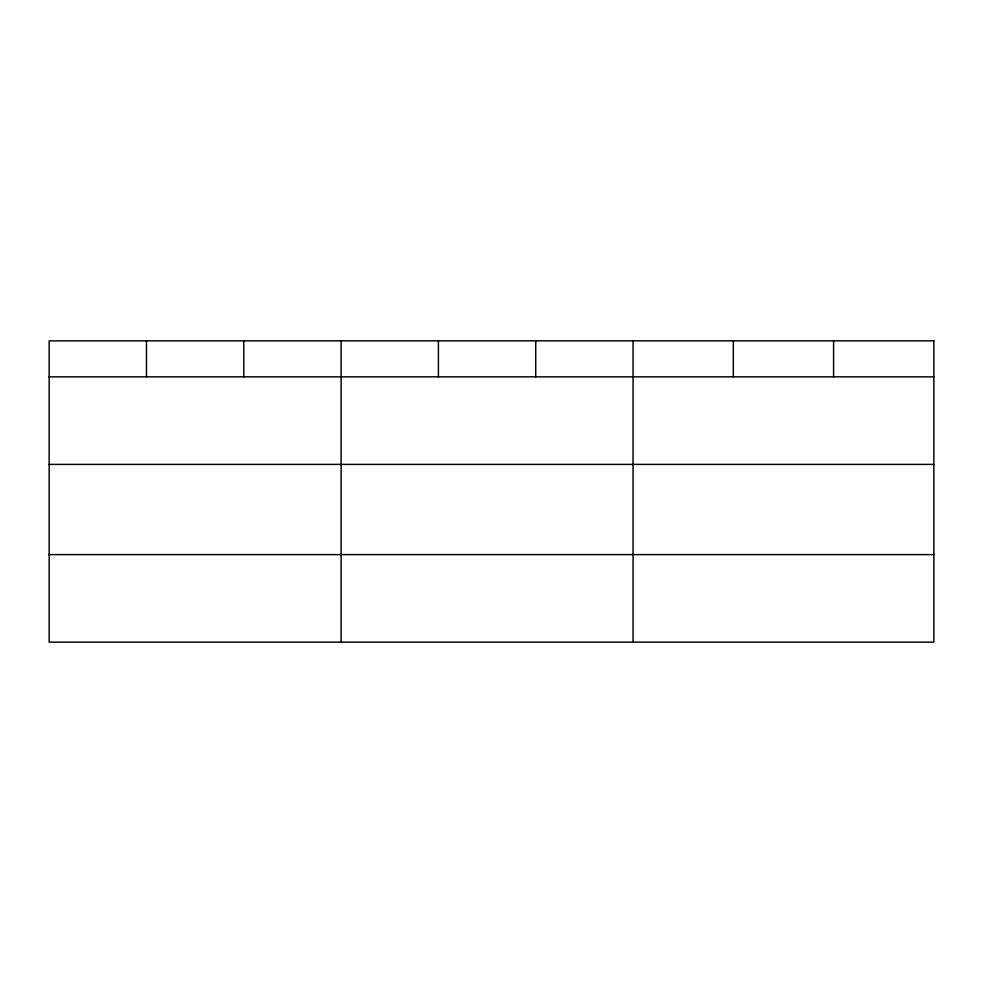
<?xml version="1.0" encoding="UTF-8"?>
<svg xmlns="http://www.w3.org/2000/svg" width="983" height="983" viewBox="0 0 983 983"><rect width="100%" height="100%" fill="white"/><g stroke="black" fill="none" stroke-linecap="round" stroke-linejoin="round"><path stroke-width="1.47" d="M49.15 376.845L933.85 376.845M49.15 464.394L933.85 464.394M49.15 554.609L933.85 554.609M833.584 340.843L833.584 376.845M733.318 340.843L733.318 376.845M633.052 340.843L633.052 642.157M535.735 340.843L535.735 376.845M438.418 340.843L438.418 376.845M341.101 340.843L341.101 642.157M243.784 340.843L243.784 376.845M146.467 340.843L146.467 376.845M933.85 340.843L49.15 340.843L49.15 642.157L933.85 642.157L933.85 340.843"/></g></svg>
